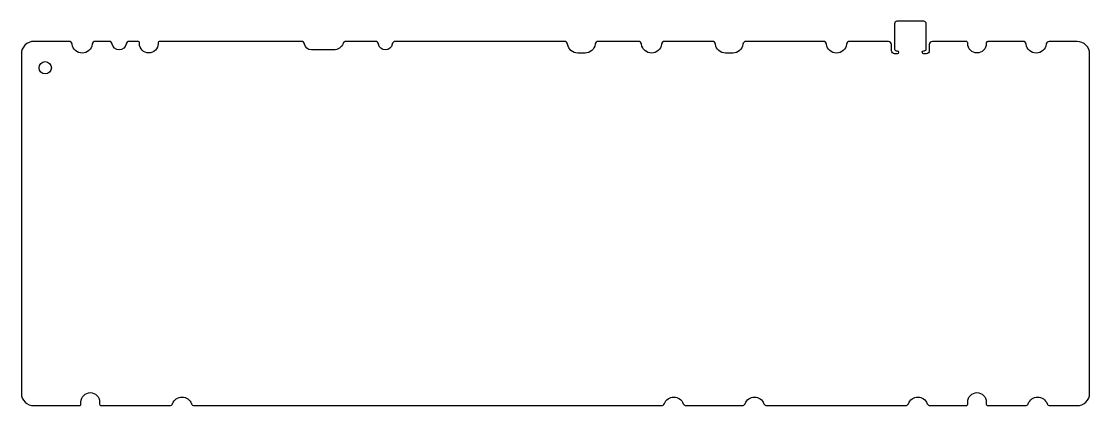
# Model space of a CAD drawing. Header units: millimetres. Extents: x 28 to 372, y -142 to -18.
import ezdxf

# ---------------------------------------------------------------- set-up
doc = ezdxf.new("R2010")
doc.units = ezdxf.units.MM
doc.layers.get('0').update_dxf_attribs({"linetype": 'CONTINUOUS'})

msp = doc.modelspace()

# ---------------------------------------------------------------- linework, layer by layer
msp.add_lwpolyline([(72.31, -25.24), (72.31, -25.46, -1), (66.31, -25.46), (66.31, -25.24, 0.414214), (65.81, -24.74), (62.99, -24.74, 0.36969), (62.01, -25.59, -0.85643), (57.56, -25.59, 0.36969), (56.57, -24.74), (52.1, -24.74, 0.380103), (51.1, -25.62, -0.888578), (44.65, -25.62, 0.38012), (43.65, -24.74), (32.37, -24.74, 0.427175), (28.28, -28.83), (28.28, -138.22, 0.414253), (32.28, -142.22), (46.98, -142.22, 0.414214), (47.48, -141.72), (47.48, -141.02, -1), (53.48, -141.02), (53.48, -141.72, 0.414214), (53.98, -142.22), (76.05, -142.22, 0.312194), (76.99, -141.58, -0.691815), (83.07, -141.58, 0.312194), (84.01, -142.22), (234.41, -142.22, 0.312104), (235.34, -141.57, -0.692137), (241.42, -141.58, 0.312482), (242.36, -142.22), (260.37, -142.22, 0.312134), (261.31, -141.58, -0.691655), (267.39, -141.58, 0.312134), (268.32, -142.22), (312.98, -142.22, 0.312134), (313.92, -141.58, -0.691655), (320, -141.58, 0.312134), (320.93, -142.22), (332.51, -142.22, 0.414214), (333.01, -141.72), (333.01, -141.02, -1), (339.01, -141.02), (339.01, -141.72, 0.414214), (339.51, -142.22), (351.55, -142.22, 0.312134), (352.49, -141.58, -0.691655), (358.57, -141.58, 0.312134), (359.51, -142.22), (368.28, -142.22, 0.41425), (372.28, -138.22), (372.28, -28.74, 0.41425), (368.28, -24.74), (359.22, -24.74, 0.365012), (358.28, -25.62, -0.888611), (351.83, -25.62, 0.380103), (350.84, -24.74), (339.51, -24.74, 0.41371), (339.01, -25.24), (339.01, -25.46, -1), (333.01, -25.46), (333.01, -25.24, 0.414718), (332.51, -24.74), (321.66, -24.74, 0.414214), (320.66, -25.74), (320.66, -27.74, -0.414214), (319.66, -28.74), (318.87, -28.74, -1), (318.87, -27.74), (319.15, -27.74, 0.414214), (319.65, -27.24), (319.65, -19.01, 0.413192), (318.89, -18.25), (310.25, -18.25, 0.413192), (309.49, -19.01), (309.49, -27.24, 0.414214), (309.99, -27.74), (310.27, -27.74, -1), (310.27, -28.74), (309.49, -28.74, -0.413271), (308.5, -27.74), (308.5, -25.74, 0.414214), (307.5, -24.74), (294.98, -24.74, 0.380103), (293.99, -25.62, -0.888587), (287.54, -25.62, 0.380103), (286.54, -24.74), (261.65, -24.74, 0.380103), (260.65, -25.62, -0.380103), (257.43, -28.49), (255.04, -28.49, -0.380103), (251.82, -25.62, 0.380103), (250.82, -24.74), (235.45, -24.74, 0.380103), (234.46, -25.62, -0.889419), (228, -25.62, 0.380103), (227.01, -24.74), (214.02, -24.74, 0.380103), (213.03, -25.62, -0.380103), (209.8, -28.49), (207.42, -28.49, -0.380103), (204.19, -25.62, 0.380103), (203.2, -24.74), (148.71, -24.74, 0.370349), (147.73, -25.59, -0.858441), (143.29, -25.59, 0.370349), (142.3, -24.74), (132.82, -24.74, 0.312117), (131.89, -25.39, -0.312117), (128.85, -27.49), (121.69, -27.49, -0.36969), (119.47, -25.59, 0.36969), (118.48, -24.74), (72.81, -24.74, 0.414214)], format="xyb", close=True)
msp.add_circle((35.97, -33.24), 1.99)

doc.saveas('drawing.dxf')
